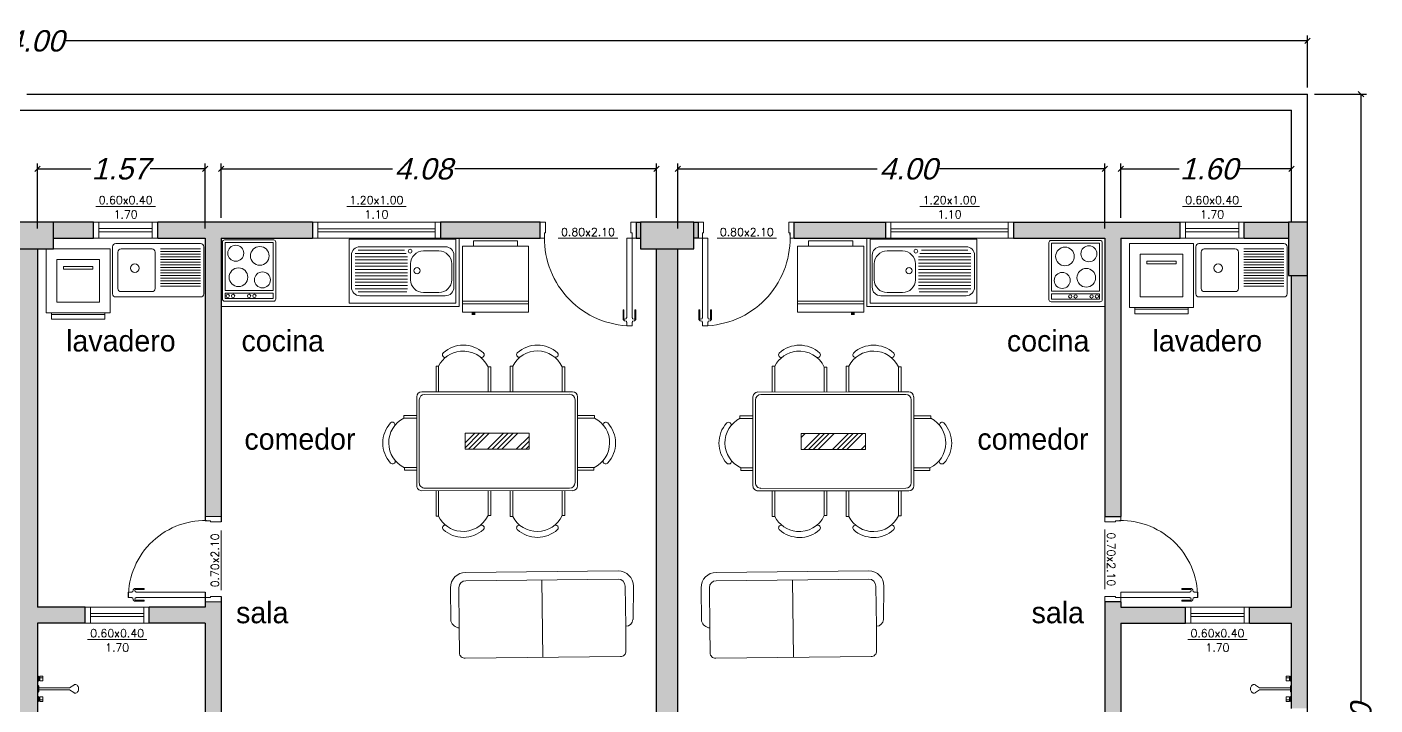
# Model space of a CAD drawing. Header units: metres. Extents: x 20 to 4091, y 56 to 749.
# Drawn here: x 32.88 to 45.51, y 74.67 to 81.03 of the extents above; entities that cross this region are included whole.
import ezdxf
from ezdxf.enums import TextEntityAlignment as Align

# ---------------------------------------------------------------- set-up
doc = ezdxf.new("R2010")
doc.units = ezdxf.units.M
doc.linetypes.add('CONTINUA', pattern=[0])
for name, color, linetype, lineweight in [('A-COTA', 8, 'Continuous', 13), ('A-EQUIP', 8, 'Continuous', 13), ('A-HATCH', 9, 'Continuous', 9), ('A-MURO', 7, 'Continuous', 30), ('A-PUERTA', 7, 'Continuous', 18), ('A-TEXTO', 8, 'Continuous', 13), ('A-VENTANA', 7, 'Continuous', 18), ('E-PILAR', 7, 'Continuous', 25)]:
    doc.layers.add(name, color=color, linetype=linetype, lineweight=lineweight)
doc.styles.add('Juan Andres', font='GOTHIC.TTF')
doc.styles.add('ROMANS', font='arial.ttf', dxfattribs={"oblique": 15})
doc.styles.add('techniclite', font='romans.shx')
doc.dimstyles.new('INTERNAS 07', dxfattribs={"dimtxt": 0.2, "dimasz": 0.05, "dimexe": 0.05, "dimexo": 0.0625, "dimgap": 0.001, "dimtad": 0, "dimzin": 1, "dimdsep": 46, "dimtxsty": 'ROMANS', "dimblk": 'OBLIQUE', "dimcen": 0.09, "dimclrd": 1, "dimclre": 1, "dimclrt": 2, "dimaunit": 1, "dimadec": 3, "dimazin": 0, "dimtfac": 1, "dimtofl": 0, "dimtmove": 0, "dimatfit": 3, "dimldrblk": 'ORIGIN2', "dimfxl": 1, "dimtolj": 1, "dimtzin": 0, "dimarcsym": 0})

# ---------------------------------------------------------------- blocks, each defined once
blk = doc.blocks.new('v0.6')
at = {"layer": 'A-VENTANA'}
for p, q in [((601.715, 318.947), (601.765, 318.947)), ((601.715, 318.797), (601.715, 318.947)), ((602.265, 318.947), (601.765, 318.947)), ((601.765, 318.947), (601.765, 318.797)), ((602.315, 318.947), (602.265, 318.947)), ((602.265, 318.947), (602.265, 318.797)), ((602.315, 318.947), (602.315, 318.797)), ((602.265, 318.887), (601.765, 318.887)), ((601.765, 318.857), (602.265, 318.857)), ((601.765, 318.797), (601.715, 318.797)), ((601.765, 318.797), (602.265, 318.797)), ((602.265, 318.797), (602.315, 318.797))]:
    blk.add_line(p, q, dxfattribs=at)
blk = doc.blocks.new('puert-070')
for p, q in [((0.005, 0.811), (0.017, 0.824)), ((0.005, 0.722), (0.005, 0.811)), ((0.021, 0.809), (0.014, 0.807)), ((0.014, 0.807), (0.014, 0.722)), ((0.017, 0.824), (0.036, 0.827)), ((0.036, 0.806), (0.021, 0.809)), ((0.036, 0.836), (0.04, 0.836)), ((0.036, 0.827), (0.036, 0.836)), ((0.036, 0.796), (0.036, 0.806)), ((0.04, 0.796), (0.036, 0.796)), ((0.04, 0.836), (0.04, 0.87)), ((0.04, 0.87), (0.065, 0.87)), ((0.04, 0.15), (0.04, 0.796)), ((0.09, 0.87), (0.065, 0.87)), ((0.09, 0.836), (0.09, 0.87)), ((0.093, 0.836), (0.09, 0.836)), ((0.09, 0.15), (0.09, 0.796)), ((0.09, 0.796), (0.094, 0.796)), ((0.093, 0.827), (0.093, 0.836)), ((0.112, 0.824), (0.093, 0.827)), ((0.094, 0.806), (0.108, 0.809)), ((0.094, 0.796), (0.094, 0.806)), ((0.108, 0.809), (0.116, 0.807)), ((0.124, 0.811), (0.112, 0.824)), ((0.116, 0.807), (0.116, 0.722)), ((0.124, 0.722), (0.124, 0.811)), ((0.014, 0.722), (0.005, 0.722)), ((0.116, 0.722), (0.124, 0.722)), ((0.04, 0.15), (0.09, 0.15))]:
    blk.add_line(p, q)
blk.add_arc((0.044, 0.151), 0.718, 355.897, 90.3135)
at = {"layer": 'A-PUERTA'}
for points in [[(0, 0), (0, 0.15), (0.04, 0.15), (0.04, 0.1), (0.05, 0.1), (0.05, 0)], [(0.75, 0), (0.8, 0), (0.8, 0.15), (0.76, 0.15), (0.76, 0.1), (0.75, 0.1)]]:
    blk.add_lwpolyline(points, close=True, dxfattribs=at)
blk = doc.blocks.new('puert-080')
for p, q in [((0.005, 0.911), (0.017, 0.924)), ((0.005, 0.822), (0.005, 0.911)), ((0.021, 0.909), (0.014, 0.907)), ((0.014, 0.907), (0.014, 0.822)), ((0.017, 0.924), (0.036, 0.927)), ((0.036, 0.906), (0.021, 0.909)), ((0.036, 0.936), (0.04, 0.936)), ((0.036, 0.927), (0.036, 0.936)), ((0.036, 0.896), (0.036, 0.906)), ((0.04, 0.896), (0.036, 0.896)), ((0.04, 0.936), (0.04, 0.97)), ((0.04, 0.97), (0.065, 0.97)), ((0.04, 0.15), (0.04, 0.896)), ((0.09, 0.97), (0.065, 0.97)), ((0.09, 0.936), (0.09, 0.97)), ((0.093, 0.936), (0.09, 0.936)), ((0.09, 0.15), (0.09, 0.896)), ((0.09, 0.896), (0.094, 0.896)), ((0.093, 0.927), (0.093, 0.936)), ((0.112, 0.924), (0.093, 0.927)), ((0.094, 0.906), (0.108, 0.909)), ((0.094, 0.896), (0.094, 0.906)), ((0.108, 0.909), (0.116, 0.907)), ((0.124, 0.911), (0.112, 0.924)), ((0.116, 0.907), (0.116, 0.822)), ((0.124, 0.822), (0.124, 0.911)), ((0.014, 0.822), (0.005, 0.822)), ((0.116, 0.822), (0.124, 0.822)), ((0.04, 0.15), (0.09, 0.15))]:
    blk.add_line(p, q)
blk.add_arc((0.04, 0.15), 0.821, 356.5286, 86.5286)
at = {"layer": 'A-PUERTA'}
for points in [[(0, 0), (0, 0.15), (0.04, 0.15), (0.04, 0.1), (0.05, 0.1), (0.05, 0)], [(0.85, 0), (0.9, 0), (0.9, 0.15), (0.86, 0.15), (0.86, 0.1), (0.85, 0.1)]]:
    blk.add_lwpolyline(points, close=True, dxfattribs=at)
blk = doc.blocks.new('Heladpl')
for p, q in [((0.065, 0.122), (0.065, 0.608)), ((0.065, 0.608), (0.122, 0.608)), ((0.122, 0), (0.122, 0.729)), ((0.122, 0.729), (0.851, 0.729)), ((0.729, 0), (0.729, 0.729)), ((0.758, 0), (0.758, 0.729)), ((0.851, 0.729), (0.851, 0)), ((0.122, 0.122), (0.065, 0.122)), ((0.851, 0), (0.122, 0)), ((0.729, 0), (0.758, 0))]:
    blk.add_line(p, q)
at = {"const_width": 0.0405}
blk.add_lwpolyline([(0.851, 0.608), (0.884, 0.608)], dxfattribs=at)
blk = doc.blocks.new('LAVARROPA')
for p, q in [((-0.25, 0.044), (-0.25, 0.058)), ((0.25, 0.044), (0.25, 0.058))]:
    blk.add_line(p, q)
for points in [[(-0.3, 0.058), (-0.3, 0.658), (0.3, 0.658), (0.3, 0.058)], [(-0.2, 0.158), (-0.2, 0.558), (0.2, 0.558), (0.2, 0.158)], [(-0.137, 0.493), (0.138, 0.493), (0.138, 0.468), (-0.137, 0.468)], [(-0.25, 0), (-0.25, 0.044), (0.25, 0.044), (0.25, 0)]]:
    blk.add_lwpolyline(points, close=True)
blk = doc.blocks.new('bacha')
at = {"layer": 'A-EQUIP'}
for p, q in [((4081.032, 702.543), (4081.032, 702.983)), ((4081.857, 703.013), (4081.062, 703.013)), ((4081.082, 702.593), (4081.082, 702.933)), ((4081.402, 702.963), (4081.112, 702.963)), ((4081.432, 702.593), (4081.432, 702.933)), ((4081.857, 702.963), (4081.482, 702.963)), ((4081.857, 702.938), (4081.482, 702.938)), ((4081.887, 702.543), (4081.887, 702.983)), ((4081.857, 702.913), (4081.482, 702.913)), ((4081.857, 702.888), (4081.482, 702.888)), ((4081.857, 702.863), (4081.482, 702.863)), ((4081.857, 702.838), (4081.482, 702.838)), ((4081.857, 702.813), (4081.482, 702.813)), ((4081.857, 702.788), (4081.482, 702.788)), ((4081.857, 702.763), (4081.482, 702.763)), ((4081.857, 702.738), (4081.482, 702.738)), ((4081.857, 702.713), (4081.482, 702.713)), ((4081.857, 702.688), (4081.482, 702.688)), ((4081.402, 702.563), (4081.112, 702.563)), ((4081.857, 702.663), (4081.482, 702.663)), ((4081.857, 702.638), (4081.482, 702.638)), ((4081.857, 702.613), (4081.482, 702.613)), ((4081.857, 702.513), (4081.062, 702.513))]:
    blk.add_line(p, q, dxfattribs=at)
blk.add_circle((4081.242, 702.783), 0.0401, dxfattribs=at)
for centre, start, end in [((4081.062, 702.983), 90, 180), ((4081.112, 702.933), 90, 180), ((4081.402, 702.933), 0, 90), ((4081.857, 702.983), 0, 90), ((4081.112, 702.593), 180, 270), ((4081.402, 702.593), 270, 0), ((4081.062, 702.543), 180, 270), ((4081.857, 702.543), 270, 0)]:
    blk.add_arc(centre, 0.03, start, end, dxfattribs=at)
blk = doc.blocks.new('sofa')
at = {"layer": 'A-EQUIP'}
for p, q in [((4086.688, 699.931), (4088.118, 699.946)), ((4086.547, 699.787), (4086.55, 699.474)), ((4086.625, 699.787), (4086.629, 699.41)), ((4086.689, 699.853), (4088.119, 699.868)), ((4087.412, 699.133), (4087.404, 699.861)), ((4088.183, 699.803), (4088.189, 699.426)), ((4088.26, 699.802), (4088.257, 699.489)), ((4086.629, 699.41), (4086.631, 699.176)), ((4088.191, 699.193), (4088.189, 699.426))]:
    blk.add_line(p, q, dxfattribs=at)
blk.add_lwpolyline([(4088.191, 699.193), (4088.191, 699.193, -0.414214), (4088.14, 699.141), (4086.684, 699.125, -0.414214), (4086.631, 699.176), (4086.631, 699.176)], format="xyb", dxfattribs=at)
for centre, radius, start, end in [((4086.69, 699.788), 0.143, 90.6096, 180.6096), ((4088.117, 699.803), 0.143, 359.3904, 89.3904), ((4086.69, 699.788), 0.065, 90.6096, 180.6096), ((4088.118, 699.803), 0.065, 359.3904, 89.3904), ((4086.64, 699.503), 0.094, 198.0421, 263.4462), ((4088.189, 699.493), 0.0674, 269.7796, 357.2565)]:
    blk.add_arc(centre, radius, start, end, dxfattribs=at)
blk = doc.blocks.new('ventanna')
at = {"layer": 'A-VENTANA'}
for p, q in [((4082.905, 703.213), (4082.905, 703.063)), ((4084.105, 703.213), (4082.905, 703.213)), ((4082.955, 703.213), (4082.955, 703.063)), ((4084.055, 703.063), (4084.055, 703.213)), ((4084.105, 703.063), (4084.105, 703.213)), ((4082.905, 703.063), (4084.105, 703.063)), ((4084.055, 703.153), (4082.955, 703.153)), ((4082.955, 703.123), (4084.055, 703.123))]:
    blk.add_line(p, q, dxfattribs=at)
blk = doc.blocks.new('MESA')
at = {"layer": 'A-EQUIP', "transparency": 33554687}
h = blk.add_hatch(dxfattribs=at)
h.set_pattern_fill('ANSI34', color=256, scale=0.01)
h.paths.add_polyline_path([(4088.729, 701.234), (4088.129, 701.234), (4088.129, 701.084), (4088.729, 701.084)])
at = {"layer": 'A-EQUIP'}
for p, q in [((4087.938, 701.946), (4087.938, 701.938)), ((4087.938, 701.946), (4087.938, 701.938)), ((4087.88, 701.863), (4087.856, 701.863)), ((4087.88, 701.863), (4087.856, 701.863)), ((4087.856, 701.863), (4087.856, 701.622)), ((4087.856, 701.863), (4087.856, 701.622)), ((4087.88, 701.622), (4087.88, 701.863)), ((4087.88, 701.622), (4087.88, 701.863)), ((4087.88, 701.622), (4087.88, 701.805)), ((4087.88, 701.622), (4087.88, 701.805)), ((4088.344, 701.856), (4088.369, 701.856)), ((4088.344, 701.856), (4088.369, 701.856)), ((4088.344, 701.622), (4088.344, 701.856)), ((4088.344, 701.622), (4088.344, 701.856)), ((4088.344, 701.805), (4088.344, 701.622)), ((4088.344, 701.805), (4088.344, 701.622)), ((4088.369, 701.856), (4088.369, 701.623)), ((4088.369, 701.856), (4088.369, 701.623)), ((4088.575, 701.864), (4088.55, 701.864)), ((4088.575, 701.864), (4088.55, 701.864)), ((4088.55, 701.864), (4088.55, 701.623)), ((4088.55, 701.864), (4088.55, 701.623)), ((4088.575, 701.623), (4088.575, 701.864)), ((4088.575, 701.623), (4088.575, 701.864)), ((4088.575, 701.623), (4088.575, 701.806)), ((4088.575, 701.623), (4088.575, 701.806)), ((4089.038, 701.857), (4089.063, 701.857)), ((4089.038, 701.857), (4089.063, 701.857)), ((4089.038, 701.623), (4089.038, 701.857)), ((4089.038, 701.623), (4089.038, 701.857)), ((4089.038, 701.806), (4089.038, 701.623)), ((4089.038, 701.806), (4089.038, 701.623)), ((4089.063, 701.857), (4089.063, 701.623)), ((4089.063, 701.857), (4089.063, 701.623)), ((4087.676, 701.576), (4087.676, 700.742)), ((4087.676, 701.576), (4087.676, 700.742)), ((4087.699, 701.547), (4087.699, 700.771)), ((4088.575, 701.623), (4087.722, 701.622)), ((4088.369, 701.623), (4087.722, 701.622)), ((4089.106, 701.6), (4087.751, 701.599)), ((4087.898, 701.622), (4087.898, 701.622)), ((4087.898, 701.622), (4087.898, 701.622)), ((4089.135, 701.623), (4088.575, 701.623)), ((4089.135, 701.623), (4088.575, 701.623)), ((4089.159, 700.771), (4089.159, 701.548)), ((4089.182, 700.742), (4089.182, 701.577)), ((4089.182, 700.742), (4089.182, 701.577)), ((4087.554, 701.4), (4087.676, 701.4)), ((4087.554, 701.4), (4087.676, 701.4)), ((4087.554, 701.375), (4087.554, 701.4)), ((4087.554, 701.375), (4087.554, 701.4)), ((4087.676, 701.375), (4087.554, 701.375)), ((4087.676, 701.375), (4087.554, 701.375)), ((4089.341, 701.4), (4089.182, 701.4)), ((4089.341, 701.4), (4089.182, 701.4)), ((4089.182, 701.375), (4089.341, 701.375)), ((4089.182, 701.375), (4089.341, 701.375)), ((4089.341, 701.375), (4089.341, 701.4)), ((4089.341, 701.375), (4089.341, 701.4)), ((4088.129, 701.234), (4088.729, 701.234)), ((4088.129, 701.234), (4088.129, 701.084)), ((4088.729, 701.234), (4088.729, 701.084)), ((4088.129, 701.084), (4088.729, 701.084)), ((4087.676, 700.912), (4087.562, 700.912)), ((4087.676, 700.912), (4087.562, 700.912)), ((4087.562, 700.912), (4087.562, 700.887)), ((4087.562, 700.912), (4087.562, 700.887)), ((4087.613, 700.912), (4087.676, 700.912)), ((4087.613, 700.912), (4087.676, 700.912)), ((4089.182, 700.912), (4089.334, 700.912)), ((4089.182, 700.912), (4089.334, 700.912)), ((4089.283, 700.912), (4089.182, 700.912)), ((4089.283, 700.912), (4089.182, 700.912)), ((4089.334, 700.912), (4089.334, 700.887)), ((4089.334, 700.912), (4089.334, 700.887)), ((4087.562, 700.887), (4087.676, 700.887)), ((4087.562, 700.887), (4087.676, 700.887)), ((4089.334, 700.887), (4089.182, 700.887)), ((4089.334, 700.887), (4089.182, 700.887)), ((4087.722, 700.695), (4089.136, 700.696)), ((4087.722, 700.695), (4089.136, 700.696)), ((4087.751, 700.718), (4089.107, 700.719)), ((4087.856, 700.456), (4087.856, 700.695)), ((4087.856, 700.456), (4087.856, 700.695)), ((4087.88, 700.695), (4087.88, 700.514)), ((4087.88, 700.695), (4087.88, 700.514)), ((4087.88, 700.695), (4087.88, 700.456)), ((4087.88, 700.695), (4087.88, 700.456)), ((4088.344, 700.514), (4088.344, 700.696)), ((4088.344, 700.514), (4088.344, 700.696)), ((4088.344, 700.696), (4088.344, 700.463)), ((4088.344, 700.696), (4088.344, 700.463)), ((4088.369, 700.463), (4088.369, 700.696)), ((4088.369, 700.463), (4088.369, 700.696)), ((4088.55, 700.455), (4088.55, 700.696)), ((4088.55, 700.455), (4088.55, 700.696)), ((4088.575, 700.696), (4088.575, 700.513)), ((4088.575, 700.696), (4088.575, 700.513)), ((4088.575, 700.696), (4088.575, 700.455)), ((4088.575, 700.696), (4088.575, 700.455)), ((4089.038, 700.513), (4089.038, 700.696)), ((4089.038, 700.513), (4089.038, 700.696)), ((4089.038, 700.696), (4089.038, 700.462)), ((4089.038, 700.696), (4089.038, 700.462)), ((4089.063, 700.462), (4089.063, 700.696)), ((4089.063, 700.462), (4089.063, 700.696)), ((4087.88, 700.456), (4087.856, 700.456)), ((4087.88, 700.456), (4087.856, 700.456)), ((4088.344, 700.463), (4088.369, 700.463)), ((4088.344, 700.463), (4088.369, 700.463)), ((4088.575, 700.455), (4088.55, 700.455)), ((4088.575, 700.455), (4088.55, 700.455)), ((4089.038, 700.462), (4089.063, 700.462)), ((4089.038, 700.462), (4089.063, 700.462))]:
    blk.add_line(p, q, dxfattribs=at)
for centre, radius, start, end in [((4088.112, 701.781), 0.28, 47.5279, 132.5309), ((4088.112, 701.781), 0.28, 47.5279, 132.5309), ((4088.806, 701.781), 0.28, 47.5279, 132.5309), ((4088.806, 701.781), 0.28, 47.5279, 132.5309), ((4088.11, 701.747), 0.258, 95.5735, 153.2344), ((4088.11, 701.747), 0.258, 95.5735, 153.2344), ((4087.941, 701.97), 0.0246, 137.7085, 300.4), ((4087.941, 701.97), 0.0246, 137.7085, 300.4), ((4088.11, 701.747), 0.258, 25.0631, 95.5735), ((4088.11, 701.747), 0.258, 25.0631, 95.5735), ((4088.283, 701.97), 0.0246, 239.6588, 42.3503), ((4088.283, 701.97), 0.0246, 239.6588, 42.3503), ((4088.805, 701.748), 0.258, 25.0631, 153.2344), ((4088.805, 701.748), 0.258, 25.0631, 153.2344), ((4088.636, 701.971), 0.0246, 137.7085, 282.864), ((4088.636, 701.971), 0.0246, 137.7085, 282.864), ((4088.977, 701.971), 0.0246, 239.6588, 42.3503), ((4088.977, 701.971), 0.0246, 239.6588, 42.3503), ((4087.722, 701.576), 0.0463, 90.0294, 180.0294), ((4087.722, 701.576), 0.0463, 90.0294, 180.0294), ((4087.751, 701.547), 0.0521, 90.0294, 180.0294), ((4089.107, 701.548), 0.0521, 0.0294, 90.0294), ((4089.135, 701.577), 0.0463, 0.0294, 90.0294), ((4089.135, 701.577), 0.0463, 0.0294, 90.0294), ((4087.637, 701.143), 0.28, 137.5279, 222.5309), ((4087.637, 701.143), 0.28, 137.5279, 222.5309), ((4087.671, 701.145), 0.258, 116.8244, 244.9957), ((4087.671, 701.145), 0.258, 116.8244, 244.9957), ((4087.447, 701.314), 0.0246, 329.6588, 132.3503), ((4087.447, 701.314), 0.0246, 329.6588, 132.3503), ((4089.225, 701.145), 0.258, 295.0043, 63.1756), ((4089.225, 701.145), 0.258, 295.0043, 63.1756), ((4089.448, 701.314), 0.0246, 47.6497, 192.8052), ((4089.448, 701.314), 0.0246, 47.6497, 192.8052), ((4089.258, 701.143), 0.28, 317.4691, 42.4721), ((4087.449, 700.973), 0.0261, 226.3776, 9.8794), ((4087.449, 700.973), 0.0261, 226.3776, 9.8794), ((4089.447, 700.973), 0.0261, 170.1206, 313.6224), ((4089.447, 700.973), 0.0261, 170.1206, 313.6224), ((4087.722, 700.742), 0.0463, 180.0294, 270.0294), ((4087.722, 700.742), 0.0463, 180.0294, 270.0294), ((4087.751, 700.771), 0.0521, 180.0294, 270.0294), ((4089.107, 700.771), 0.0521, 270.0294, 0.0294), ((4089.136, 700.742), 0.0463, 270.0294, 0.0294), ((4089.136, 700.742), 0.0463, 270.0294, 0.0294), ((4088.11, 700.572), 0.258, 206.7656, 264.4265), ((4088.11, 700.572), 0.258, 206.7656, 264.4265), ((4088.11, 700.572), 0.258, 264.4265, 334.9369), ((4088.11, 700.572), 0.258, 264.4265, 334.9369), ((4088.805, 700.571), 0.258, 206.7656, 334.9369), ((4088.805, 700.571), 0.258, 206.7656, 334.9369), ((4087.941, 700.349), 0.0246, 77.136, 222.2915), ((4087.941, 700.349), 0.0246, 77.136, 222.2915), ((4088.112, 700.538), 0.28, 227.4691, 312.4721), ((4088.112, 700.538), 0.28, 227.4691, 312.4721), ((4088.283, 700.349), 0.0246, 317.6497, 120.3412), ((4088.283, 700.349), 0.0246, 317.6497, 120.3412), ((4088.636, 700.348), 0.0246, 77.136, 222.2915), ((4088.636, 700.348), 0.0246, 77.136, 222.2915), ((4088.806, 700.538), 0.28, 227.4691, 312.4721), ((4088.806, 700.538), 0.28, 227.4691, 312.4721), ((4088.977, 700.348), 0.0246, 317.6497, 120.3412), ((4088.977, 700.348), 0.0246, 317.6497, 120.3412)]:
    blk.add_arc(centre, radius, start, end, dxfattribs=at)
blk = doc.blocks.new('A$C492F21F0')
at = {"layer": 'A-EQUIP'}
blk.add_lwpolyline([(-0.25, 0.555), (-0.25, 0.02, 0.414214), (-0.23, 0), (0.23, 0, 0.414214), (0.25, 0.02), (0.25, 0.555, 0.414214), (0.23, 0.575), (-0.23, 0.575, 0.414214)], format="xyb", close=True, dxfattribs=at)
for points in [[(-0.225, 0.5), (-0.225, 0.55), (0.225, 0.55), (0.225, 0.5)], [(-0.225, 0.025), (-0.225, 0.475), (0.225, 0.475), (0.225, 0.025)]]:
    blk.add_lwpolyline(points, close=True, dxfattribs=at)
for centre, radius in [((-0.05, 0.525), 0.0156), ((0, 0.525), 0.0156), ((0.15, 0.525), 0.0156), ((0.2, 0.525), 0.0156), ((-0.125, 0.375), 0.075), ((0.1, 0.35), 0.0875), ((-0.1, 0.15), 0.0875), ((0.125, 0.125), 0.075)]:
    blk.add_circle(centre, radius, dxfattribs=at)
blk = doc.blocks.new('pil')
at = {"layer": 'A-EQUIP'}
for p, q in [((2160.991, 890.411), (2161.591, 890.411)), ((2160.991, 889.411), (2160.991, 890.411)), ((2161.141, 890.391), (2161.441, 890.391)), ((2161.591, 890.411), (2161.591, 889.411)), ((2161.061, 889.511), (2161.061, 890.311)), ((2161.101, 890.106), (2161.101, 890.251)), ((2161.221, 890.371), (2161.371, 890.371)), ((2161.491, 890.251), (2161.491, 890.106)), ((2161.521, 890.311), (2161.521, 889.511)), ((2161.095, 889.929), (2161.095, 889.496)), ((2161.125, 889.945), (2161.125, 889.466)), ((2161.155, 889.958), (2161.155, 889.466)), ((2161.185, 889.958), (2161.185, 889.466)), ((2161.215, 889.958), (2161.215, 889.466)), ((2161.371, 889.986), (2161.221, 889.986)), ((2161.245, 889.958), (2161.245, 889.466)), ((2161.275, 889.958), (2161.275, 889.466)), ((2161.305, 889.958), (2161.305, 889.466)), ((2161.335, 889.958), (2161.335, 889.466)), ((2161.365, 889.958), (2161.365, 889.466)), ((2161.395, 889.958), (2161.395, 889.466)), ((2161.425, 889.958), (2161.425, 889.466)), ((2161.455, 889.958), (2161.455, 889.466)), ((2161.485, 889.95), (2161.485, 889.496)), ((2161.591, 889.411), (2160.991, 889.411)), ((2161.441, 889.431), (2161.141, 889.431))]:
    blk.add_line(p, q, dxfattribs=at)
for centre, radius in [((2161.103, 889.981), 0.0175), ((2161.286, 890.046), 0.03)]:
    blk.add_circle(centre, radius, dxfattribs=at)
for centre, radius, start, end in [((2161.141, 890.311), 0.08, 90, 180), ((2161.441, 890.311), 0.08, 0, 90), ((2161.221, 890.251), 0.12, 90, 180), ((2161.371, 890.251), 0.12, 0, 90), ((2161.221, 890.106), 0.12, 180, 270), ((2161.371, 890.106), 0.12, 270, 0), ((2161.141, 889.511), 0.08, 180, 270), ((2161.441, 889.511), 0.08, 270, 0)]:
    blk.add_arc(centre, radius, start, end, dxfattribs=at)
blk = doc.blocks.new('Duchapl1')
at = {"layer": 'A-EQUIP'}
for p, q in [((-0.102725, -0.05), (-0.102725, -0.02)), ((0.102725, -0.05), (0.102725, -0.02))]:
    blk.add_line(p, q, dxfattribs=at)
for points in [[(-0.12, 0), (-0.12, -0.003276, 0.414214), (-0.113276, -0.01), (-0.105, -0.01), (-0.105, -0.02), (-0.12, -0.02), (-0.12, -0.05), (-0.074775, -0.05), (-0.074775, -0.02), (-0.085, -0.02), (-0.085, -0.01), (-0.076724, -0.01, 0.414214), (-0.07, -0.003276), (-0.07, 0)], [(0.12, 0), (0.12, -0.003276, -0.414214), (0.113276, -0.01), (0.105, -0.01), (0.105, -0.02), (0.12, -0.02), (0.12, -0.05), (0.074775, -0.05), (0.074775, -0.02), (0.085, -0.02), (0.085, -0.01), (0.076724, -0.01, -0.414214), (0.07, -0.003276), (0.07, 0)], [(-0.105, -0.01), (-0.085, -0.01, 0.414214)], [(0.01, -0.01), (-0.01, -0.01, -0.414214)], [(0.105, -0.01), (0.085, -0.01, -0.414214)]]:
    blk.add_lwpolyline(points, format="xyb", dxfattribs=at)
blk.add_lwpolyline([(-0.035376, -0.338237), (-0.01, -0.3), (-0.01, -0.01), (-0.024293, -0.01, -0.414214), (-0.030556, -0.003737), (-0.030556, 0), (0, 0), (0.030556, 0), (0.030556, -0.003737, -0.414214), (0.024293, -0.01), (0.01, -0.01), (0.01, -0.3), (0.035376, -0.338237, -0.025762), (0.03712, -0.341183, -0.121314), (0.04, -0.352878, -0.121314), (0.03712, -0.364573, -0.105202), (0.028284, -0.375224, -0.088323), (0.015699, -0.381976, -0.07923), (0, -0.38448, -0.07923), (-0.015699, -0.381976, -0.088323), (-0.028284, -0.375224, -0.105202), (-0.03712, -0.364573, -0.121314), (-0.04, -0.352878, -0.121314), (-0.03712, -0.341183, -0.025762)], format="xyb", close=True, dxfattribs=at)
for points in [[(-0.085, -0.02), (-0.105, -0.02)], [(0.085, -0.02), (0.105, -0.02)]]:
    blk.add_lwpolyline(points, dxfattribs=at)
blk = doc.blocks.new('_Oblique')
blk.add_line((-0.5, -0.5), (0.5, 0.5))
blk = doc.blocks.new('*D29')
at = {"layer": 'A-COTA', "color": 1, "lineweight": -2, "transparency": 16777216}
for p, q in [((32.981, 79.139), (32.981, 79.747)), ((34.551, 79.139), (34.551, 79.747)), ((32.981, 79.697), (33.48, 79.697)), ((34.551, 79.697), (34.037, 79.697))]:
    blk.add_line(p, q, dxfattribs=at)
at = {"layer": 'Defpoints', "color": 0, "transparency": 16777216}
for p in [(34.551, 79.697), (32.981, 79.077), (34.551, 79.077)]:
    blk.add_point(p, dxfattribs=at)
at = {"layer": 'A-COTA', "color": 1, "lineweight": -2, "transparency": 16777216, "xscale": 0.05, "yscale": 0.05, "zscale": 0.05, "rotation": 180}
blk.add_blockref('_Oblique', (32.981, 79.697), dxfattribs=at)
at = {"layer": 'A-COTA', "color": 1, "lineweight": -2, "transparency": 16777216, "xscale": 0.05, "yscale": 0.05, "zscale": 0.05}
blk.add_blockref('_Oblique', (34.551, 79.697), dxfattribs=at)
at = {"layer": 'A-COTA', "color": 2, "transparency": 16777216, "insert": (33.759, 79.697), "char_height": 0.2, "attachment_point": 5, "style": 'ROMANS'}
blk.add_mtext('\\A1;1.57', dxfattribs=at)
blk = doc.blocks.new('_Origin2')
blk.add_line((-0.5, 0), (-1, 0))
for radius in [0.5, 0.25]:
    blk.add_circle((0, 0), radius)
blk = doc.blocks.new('*D30')
at = {"layer": 'A-COTA', "color": 1, "lineweight": -2, "transparency": 16777216}
for p, q in [((34.701, 79.239), (34.701, 79.747)), ((38.781, 79.239), (38.781, 79.747)), ((34.701, 79.697), (36.306, 79.697)), ((38.781, 79.697), (36.889, 79.697))]:
    blk.add_line(p, q, dxfattribs=at)
at = {"layer": 'Defpoints', "color": 0, "transparency": 16777216}
for p in [(38.781, 79.697), (34.701, 79.177), (38.781, 79.177)]:
    blk.add_point(p, dxfattribs=at)
at = {"layer": 'A-COTA', "color": 1, "lineweight": -2, "transparency": 16777216, "xscale": 0.05, "yscale": 0.05, "zscale": 0.05, "rotation": 180}
blk.add_blockref('_Oblique', (34.701, 79.697), dxfattribs=at)
at = {"layer": 'A-COTA', "color": 1, "lineweight": -2, "transparency": 16777216, "xscale": 0.05, "yscale": 0.05, "zscale": 0.05}
blk.add_blockref('_Oblique', (38.781, 79.697), dxfattribs=at)
at = {"layer": 'A-COTA', "color": 2, "transparency": 16777216, "insert": (36.597, 79.697), "char_height": 0.2, "attachment_point": 5, "style": 'ROMANS'}
blk.add_mtext('\\A1;4.08', dxfattribs=at)
blk = doc.blocks.new('*D31')
at = {"layer": 'A-COTA', "color": 1, "lineweight": -2, "transparency": 16777216}
for p, q in [((38.981, 79.139), (38.981, 79.747)), ((42.981, 79.139), (42.981, 79.747)), ((38.981, 79.697), (40.849, 79.697)), ((42.981, 79.697), (41.431, 79.697))]:
    blk.add_line(p, q, dxfattribs=at)
at = {"layer": 'Defpoints', "color": 0, "transparency": 16777216}
for p in [(42.981, 79.697), (38.981, 79.077), (42.981, 79.077)]:
    blk.add_point(p, dxfattribs=at)
at = {"layer": 'A-COTA', "color": 1, "lineweight": -2, "transparency": 16777216, "xscale": 0.05, "yscale": 0.05, "zscale": 0.05, "rotation": 180}
blk.add_blockref('_Oblique', (38.981, 79.697), dxfattribs=at)
at = {"layer": 'A-COTA', "color": 1, "lineweight": -2, "transparency": 16777216, "xscale": 0.05, "yscale": 0.05, "zscale": 0.05}
blk.add_blockref('_Oblique', (42.981, 79.697), dxfattribs=at)
at = {"layer": 'A-COTA', "color": 2, "transparency": 16777216, "insert": (41.14, 79.697), "char_height": 0.2, "attachment_point": 5, "style": 'ROMANS'}
blk.add_mtext('\\A1;4.00', dxfattribs=at)
blk = doc.blocks.new('*D32')
at = {"layer": 'A-COTA', "color": 1, "lineweight": -2, "transparency": 16777216}
for p, q in [((43.131, 79.239), (43.131, 79.747)), ((44.731, 79.239), (44.731, 79.747)), ((43.131, 79.697), (43.678, 79.697)), ((44.731, 79.697), (44.234, 79.697))]:
    blk.add_line(p, q, dxfattribs=at)
at = {"layer": 'Defpoints', "color": 0, "transparency": 16777216}
for p in [(44.731, 79.697), (43.131, 79.177), (44.731, 79.177)]:
    blk.add_point(p, dxfattribs=at)
at = {"layer": 'A-COTA', "color": 1, "lineweight": -2, "transparency": 16777216, "xscale": 0.05, "yscale": 0.05, "zscale": 0.05, "rotation": 180}
blk.add_blockref('_Oblique', (43.131, 79.697), dxfattribs=at)
at = {"layer": 'A-COTA', "color": 1, "lineweight": -2, "transparency": 16777216, "xscale": 0.05, "yscale": 0.05, "zscale": 0.05}
blk.add_blockref('_Oblique', (44.731, 79.697), dxfattribs=at)
at = {"layer": 'A-COTA', "color": 2, "transparency": 16777216, "insert": (43.956, 79.697), "char_height": 0.2, "attachment_point": 5, "style": 'ROMANS'}
blk.add_mtext('\\A1;1.60', dxfattribs=at)
blk = doc.blocks.new('*D46')
at = {"layer": 'A-COTA', "color": 1, "lineweight": -2, "transparency": 16777216}
for p, q in [((20.881, 80.46), (20.881, 80.947)), ((20.881, 80.897), (32.515, 80.897)), ((44.881, 80.897), (33.248, 80.897)), ((44.881, 80.46), (44.881, 80.947))]:
    blk.add_line(p, q, dxfattribs=at)
at = {"layer": 'Defpoints', "color": 0, "transparency": 16777216}
for p in [(44.881, 80.897), (20.881, 80.397), (44.881, 80.397)]:
    blk.add_point(p, dxfattribs=at)
at = {"layer": 'A-COTA', "color": 1, "lineweight": -2, "transparency": 16777216, "xscale": 0.05, "yscale": 0.05, "zscale": 0.05, "rotation": 180}
blk.add_blockref('_Oblique', (20.881, 80.897), dxfattribs=at)
at = {"layer": 'A-COTA', "color": 1, "lineweight": -2, "transparency": 16777216, "xscale": 0.05, "yscale": 0.05, "zscale": 0.05}
blk.add_blockref('_Oblique', (44.881, 80.897), dxfattribs=at)
at = {"layer": 'A-COTA', "color": 2, "transparency": 16777216, "insert": (32.881, 80.897), "char_height": 0.2, "attachment_point": 5, "style": 'ROMANS'}
blk.add_mtext('\\A1;24.00', dxfattribs=at)
blk = doc.blocks.new('*D47')
at = {"layer": 'A-COTA', "color": 1, "lineweight": -2, "transparency": 16777216}
for p, q in [((44.944, 80.397), (45.431, 80.397)), ((45.381, 80.397), (45.381, 74.695)), ((45.381, 67.499), (45.381, 73.984)), ((44.944, 67.499), (45.431, 67.499))]:
    blk.add_line(p, q, dxfattribs=at)
at = {"layer": 'Defpoints', "color": 0, "transparency": 16777216}
for p in [(44.881, 80.397), (44.881, 67.499), (45.381, 67.499)]:
    blk.add_point(p, dxfattribs=at)
at = {"layer": 'A-COTA', "color": 1, "lineweight": -2, "transparency": 16777216, "xscale": 0.05, "yscale": 0.05, "zscale": 0.05}
for p, rotation in [((45.381, 80.397), 90), ((45.381, 67.499), 270)]:
    blk.add_blockref('_Oblique', p, dxfattribs=dict(at, rotation=rotation))
at = {"layer": 'A-COTA', "color": 2, "transparency": 16777216, "insert": (45.381, 74.339), "char_height": 0.2, "attachment_point": 5, "rotation": 90, "style": 'ROMANS'}
blk.add_mtext('\\A1;12.90', dxfattribs=at)

msp = doc.modelspace()

# ---------------------------------------------------------------- hatches: boundary and pattern name
at = {"layer": 'A-HATCH'}
h = msp.add_hatch(color=256, dxfattribs=at)
h.dxf.hatch_style = 1
h.paths.add_polyline_path([(25.691, 79.197), (24.756, 79.197), (24.756, 79.047), (25.691, 79.047)])
h.paths.add_polyline_path([(23.556, 79.197), (22.106, 79.197), (22.106, 79.047), (22.551, 79.047), (22.551, 76.439), (22.701, 76.439), (22.701, 79.047), (23.556, 79.047)])
h.paths.add_polyline_path([(21.506, 79.197), (21.061, 79.197), (21.061, 79.047), (21.506, 79.047)])
h.paths.add_polyline_path([(21.031, 78.697), (20.881, 78.697), (20.881, 74.639), (21.031, 74.639), (21.031, 75.439), (21.426, 75.439), (21.426, 75.589), (21.031, 75.589)])
h.paths.add_polyline_path([(22.701, 75.639), (22.551, 75.639), (22.551, 75.589), (22.026, 75.589), (22.026, 75.439), (22.551, 75.439), (22.551, 73.849), (22.701, 73.849)])
h.paths.add_polyline_path([(22.906, 72.999), (22.701, 72.999), (22.701, 73.049), (22.551, 73.049), (22.551, 72.999), (21.031, 72.999), (21.031, 74.039), (20.881, 74.039), (20.881, 68.879), (21.031, 68.879), (21.031, 72.849), (22.906, 72.849)])
h.paths.add_polyline_path([(21.816, 68.824), (21.281, 68.824), (21.281, 68.699), (21.816, 68.699)])
h.paths.add_polyline_path([(24.001, 73.089), (23.851, 73.089), (23.851, 72.999), (23.806, 72.999), (23.806, 72.849), (23.851, 72.849), (23.851, 68.824), (23.316, 68.824), (23.316, 68.699), (24.566, 68.699), (24.566, 68.824), (24.001, 68.824)])
h.paths.add_polyline_path([(26.631, 68.824), (26.066, 68.824), (26.066, 68.699), (26.631, 68.699)])
h.paths.add_polyline_path([(27.696, 68.824), (27.131, 68.824), (27.131, 68.699), (27.696, 68.699)])
h.paths.add_polyline_path([(26.981, 73.939), (26.781, 73.939), (26.781, 68.949), (26.981, 68.949)])
h.paths.add_polyline_path([(26.631, 74.189), (24.381, 74.189), (23.851, 74.189), (23.851, 73.989), (24.001, 73.989), (24.001, 74.039), (26.631, 74.039)])
h.paths.add_polyline_path([(29.911, 74.189), (27.131, 74.189), (27.131, 74.039), (29.761, 74.039), (29.761, 73.989), (29.911, 73.989)])
h.paths.add_polyline_path([(29.911, 72.849), (29.956, 72.849), (29.956, 72.999), (29.911, 72.999), (29.911, 73.089), (29.761, 73.089), (29.761, 68.824), (29.196, 68.824), (29.196, 68.699), (30.596, 68.699), (30.596, 68.824), (29.911, 68.824)])
h.paths.add_polyline_path([(32.631, 68.824), (32.096, 68.824), (32.096, 68.699), (32.631, 68.699)])
h.paths.add_polyline_path([(34.906, 72.999), (34.701, 72.999), (34.701, 73.049), (34.551, 73.049), (34.551, 72.999), (32.981, 72.999), (32.981, 73.939), (32.781, 73.939), (32.781, 72.999), (31.211, 72.999), (31.211, 73.049), (31.061, 73.049), (31.061, 72.999), (30.856, 72.999), (30.856, 72.849), (32.781, 72.849), (32.781, 68.949), (32.981, 68.949), (32.981, 72.849), (34.906, 72.849)])
h.paths.add_polyline_path([(31.211, 75.439), (31.736, 75.439), (31.736, 75.589), (31.211, 75.589), (31.211, 75.639), (31.061, 75.639), (31.061, 73.849), (31.211, 73.849)])
h.paths.add_polyline_path([(32.981, 78.947), (32.781, 78.947), (32.781, 75.589), (32.336, 75.589), (32.336, 75.439), (32.781, 75.439), (32.781, 74.189), (32.981, 74.189), (32.981, 75.439), (33.426, 75.439), (33.426, 75.589), (32.981, 75.589)])
h.paths.add_polyline_path([(32.631, 79.197), (32.336, 79.197), (32.336, 79.047), (32.631, 79.047)])
h.paths.add_polyline_path([(33.506, 79.197), (33.131, 79.197), (33.131, 79.047), (33.506, 79.047)])
h.paths.add_polyline_path([(34.701, 79.047), (35.556, 79.047), (35.556, 79.197), (34.106, 79.197), (34.106, 79.047), (34.551, 79.047), (34.551, 76.439), (34.701, 76.439)])
h.paths.add_polyline_path([(34.701, 75.639), (34.551, 75.639), (34.551, 75.589), (34.026, 75.589), (34.026, 75.439), (34.551, 75.439), (34.551, 73.849), (34.701, 73.849)])
h.paths.add_polyline_path([(36.001, 73.089), (35.851, 73.089), (35.851, 72.999), (35.806, 72.999), (35.806, 72.849), (35.851, 72.849), (35.851, 68.824), (35.166, 68.824), (35.166, 68.699), (36.566, 68.699), (36.566, 68.824), (36.001, 68.824)])
h.paths.add_polyline_path([(33.666, 68.824), (33.131, 68.824), (33.131, 68.699), (33.666, 68.699)])
h.paths.add_polyline_path([(38.631, 68.824), (38.066, 68.824), (38.066, 68.699), (38.631, 68.699)])
h.paths.add_polyline_path([(39.696, 68.824), (39.131, 68.824), (39.131, 68.699), (39.696, 68.699)])
h.paths.add_polyline_path([(38.981, 73.939), (38.781, 73.939), (38.781, 68.949), (38.981, 68.949)])
h.paths.add_polyline_path([(38.631, 74.189), (36.381, 74.189), (35.851, 74.189), (35.851, 73.989), (36.001, 73.989), (36.001, 74.039), (38.631, 74.039)])
h.paths.add_polyline_path([(38.981, 78.947), (38.781, 78.947), (38.781, 74.189), (38.981, 74.189), (38.981, 74.589)])
h.paths.add_polyline_path([(38.631, 79.197), (38.591, 79.197), (38.591, 79.047), (38.631, 79.047)])
h.paths.add_polyline_path([(37.691, 79.197), (36.756, 79.197), (36.756, 79.047), (37.691, 79.047)])
h.paths.add_polyline_path([(40.926, 79.197), (40.071, 79.197), (40.071, 79.047), (40.926, 79.047)])
h.paths.add_polyline_path([(39.171, 79.197), (39.131, 79.197), (39.131, 79.047), (39.171, 79.047)])
h.paths.add_polyline_path([(43.686, 79.197), (42.126, 79.197), (42.126, 79.047), (42.981, 79.047), (42.981, 76.439), (43.131, 76.439), (43.131, 79.047), (43.686, 79.047)])
h.paths.add_polyline_path([(44.701, 79.197), (44.286, 79.197), (44.286, 79.047), (44.701, 79.047)])
h.paths.add_polyline_path([(44.881, 78.697), (44.731, 78.697), (44.731, 74.639), (44.881, 74.639)])
h.paths.add_polyline_path([(44.731, 75.589), (44.336, 75.589), (44.336, 75.439), (44.731, 75.439)])
h.paths.add_polyline_path([(43.736, 75.589), (43.131, 75.589), (43.131, 75.639), (42.981, 75.639), (42.981, 73.849), (43.131, 73.849), (43.131, 75.439), (43.736, 75.439)])
h.paths.add_polyline_path([(41.911, 74.189), (39.131, 74.189), (39.131, 74.039), (41.761, 74.039), (41.761, 73.989), (41.911, 73.989)])
h.paths.add_polyline_path([(44.731, 72.999), (43.131, 72.999), (43.131, 73.049), (42.981, 73.049), (42.981, 72.999), (42.856, 72.999), (42.856, 72.849), (44.731, 72.849)])
h.paths.add_polyline_path([(44.881, 74.039), (44.731, 74.039), (44.731, 68.879), (44.881, 68.879)])
h.paths.add_polyline_path([(41.911, 72.849), (41.956, 72.849), (41.956, 72.999), (41.911, 72.999), (41.911, 73.089), (41.761, 73.089), (41.761, 68.824), (41.196, 68.824), (41.196, 68.699), (42.571, 68.699), (42.571, 68.824), (41.911, 68.824)])
h.paths.add_polyline_path([(44.481, 68.824), (44.071, 68.824), (44.071, 68.699), (44.481, 68.699)])
at = {"layer": 'E-PILAR', "linetype": 'CONTINUA'}
for points in [[(32.631, 78.947), (33.131, 78.947), (33.131, 79.197), (32.631, 79.197)], [(38.631, 78.947), (39.131, 78.947), (39.131, 79.197), (38.631, 79.197)], [(44.701, 78.697), (44.881, 78.697), (44.881, 79.197), (44.701, 79.197)]]:
    msp.add_hatch(color=256, dxfattribs=at).paths.add_polyline_path(points)

# ---------------------------------------------------------------- linework, layer by layer
at = {"layer": 'A-EQUIP'}
for p, q in [((36.931, 78.409, 0), (36.931, 79.047)), ((40.751, 78.409, 0), (40.751, 79.047)), ((36.931, 78.409, 0), (34.701, 78.409)), ((40.751, 78.409, 0), (42.981, 78.409)), ((34.701, 76.439), (34.551, 76.439)), ((34.551, 75.639), (34.701, 75.639))]:
    msp.add_line(p, q, dxfattribs=at)
at = {"layer": 'A-MURO'}
for p, q in [((32.881, 80.397), (44.881, 80.397)), ((44.881, 68.699), (44.881, 80.397)), ((32.731, 80.247), (44.731, 80.247)), ((44.731, 79.197), (44.731, 80.247)), ((33.506, 79.197), (33.131, 79.197)), ((33.506, 79.047), (33.506, 79.197)), ((35.556, 79.197), (34.106, 79.197)), ((34.106, 79.047), (34.106, 79.197)), ((35.556, 79.197), (35.556, 79.047)), ((37.691, 79.197), (36.756, 79.197)), ((36.756, 79.197), (36.756, 79.047)), ((37.691, 79.047), (37.691, 79.197)), ((38.591, 79.197), (38.591, 79.047)), ((38.591, 79.197), (38.631, 79.197)), ((39.131, 79.197), (39.171, 79.197)), ((39.171, 79.197), (39.171, 79.047)), ((40.071, 79.197), (40.926, 79.197)), ((40.071, 79.047), (40.071, 79.197)), ((40.926, 79.197), (40.926, 79.047)), ((42.126, 79.197), (42.126, 79.047)), ((42.126, 79.197), (43.686, 79.197)), ((43.686, 79.047), (43.686, 79.197)), ((44.286, 79.047), (44.286, 79.197)), ((44.286, 79.197), (44.701, 79.197)), ((32.981, 78.947), (32.981, 75.589)), ((33.131, 79.047), (33.506, 79.047)), ((34.106, 79.047), (34.551, 79.047)), ((34.551, 79.047), (34.551, 76.399)), ((34.701, 79.047), (34.701, 76.389)), ((34.701, 79.047), (35.556, 79.047)), ((36.756, 79.047), (37.691, 79.047)), ((38.591, 79.047), (38.631, 79.047)), ((38.781, 74.189), (38.781, 78.947)), ((38.981, 74.189), (38.981, 78.947)), ((39.171, 79.047), (39.131, 79.047)), ((40.071, 79.047), (40.926, 79.047)), ((42.126, 79.047), (42.981, 79.047)), ((42.981, 79.047), (42.981, 76.439)), ((43.131, 79.047), (43.131, 76.439)), ((43.131, 79.047), (43.686, 79.047)), ((44.286, 79.047), (44.701, 79.047)), ((44.731, 75.589), (44.731, 78.697)), ((42.981, 76.439), (43.131, 76.439)), ((34.551, 75.729), (34.551, 75.589)), ((34.701, 75.689), (34.701, 73.849)), ((33.426, 75.589), (32.981, 75.589)), ((33.426, 75.439), (33.426, 75.589)), ((34.551, 75.589), (34.026, 75.589)), ((34.026, 75.439), (34.026, 75.589)), ((42.981, 75.639), (42.981, 73.849)), ((43.131, 75.639), (42.981, 75.639)), ((43.131, 75.639), (43.131, 75.589)), ((43.131, 75.589), (43.736, 75.589)), ((43.736, 75.439), (43.736, 75.589)), ((44.336, 75.589), (44.731, 75.589)), ((44.336, 75.439), (44.336, 75.589)), ((32.981, 75.439), (32.981, 74.189)), ((33.426, 75.439), (32.981, 75.439)), ((34.551, 75.439), (34.026, 75.439)), ((34.551, 75.439), (34.551, 73.849)), ((43.131, 75.439), (43.131, 73.849)), ((43.131, 75.439), (43.736, 75.439)), ((44.336, 75.439), (44.731, 75.439)), ((44.731, 74.639), (44.731, 75.439))]:
    msp.add_line(p, q, dxfattribs=at)
at = {"layer": 'A-VENTANA'}
for p, q in [((33.527, 79.346), (34.085, 79.346)), ((35.877, 79.346), (36.435, 79.346)), ((41.247, 79.346), (41.805, 79.346)), ((43.707, 79.346), (44.265, 79.346)), ((37.859, 79.047), (38.417, 79.047)), ((39.347, 79.047), (39.905, 79.047)), ((34.701, 75.748), (34.701, 76.306)), ((42.981, 76.316, 0), (42.981, 75.758, 0)), ((33.447, 75.285), (34.005, 75.285)), ((43.757, 75.285), (44.315, 75.285))]:
    msp.add_line(p, q, dxfattribs=at)
at = {"layer": 'E-PILAR'}
for points in [[(32.631, 78.947), (33.131, 78.947), (33.131, 79.197), (32.631, 79.197), (32.631, 78.947)], [(38.631, 78.947), (39.131, 78.947), (39.131, 79.197), (38.631, 79.197), (38.631, 78.947)], [(44.701, 78.697), (44.881, 78.697), (44.881, 79.197), (44.701, 79.197), (44.701, 78.697)]]:
    msp.add_lwpolyline(points, close=True, dxfattribs=at)

# ---------------------------------------------------------------- block references
at = {"rotation": 179.9999473479748}
msp.add_blockref('A$C492F21F0', (34.963, 79.032, 0), dxfattribs=at)
at = {"xscale": -1, "rotation": 180.0000526520251}
msp.add_blockref('A$C492F21F0', (42.707, 79.027), dxfattribs=at)
at = {"layer": 'A-EQUIP'}
for name, p, rotation in [('puert-080', (38.591, 79.197), 179.999999999996), ('puert-070', (34.701, 75.639), 89.99999999999598)]:
    msp.add_blockref(name, p, dxfattribs=dict(at, rotation=rotation))
at = {"layer": 'A-EQUIP', "xscale": -1}
for name, p, rotation in [('puert-080', (39.171, 79.197), 180), ('puert-070', (42.981, 75.639), 270), ('Duchapl1', (32.981, 74.823), 90), ('Duchapl1', (44.731, 74.823), 270)]:
    msp.add_blockref(name, p, dxfattribs=dict(at, rotation=rotation))
at = {"layer": 'A-EQUIP'}
for p in [(33.361, 78.29), (43.511, 78.34)]:
    msp.add_blockref('LAVARROPA', p, dxfattribs=at)
at = {"layer": 'A-EQUIP', "yscale": 0.85, "zscale": 0.85}
for p, xscale, rotation in [((37.581, 79.078), -0.85, 89.999999999996), ((40.102, 79.078, 0), 0.85, 270.000000000004)]:
    msp.add_blockref('Heladpl', p, dxfattribs=dict(at, xscale=xscale, rotation=rotation))
at = {"layer": 'A-MURO'}
for name, p in [('ventanna', (-4047.349, -624.016)), ('ventanna', (-4041.979, -624.016)), ('bacha', (-4047.349, -624.016)), ('bacha', (-4037.199, -624.016)), ('MESA', (-4051.142, -624.015)), ('MESA', (-4047.992, -624.016)), ('sofa', (-4049.697, -624.016)), ('sofa', (-4047.349, -624.016))]:
    msp.add_blockref(name, p, dxfattribs=at)
at = {"layer": 'A-MURO', "rotation": 269.9915204044095}
msp.add_blockref('pil', (-853.19, 2240.161, 0), dxfattribs=at)
at = {"layer": 'A-MURO', "xscale": -1, "rotation": 90.00847959559052}
msp.add_blockref('pil', (930.872, 2240.161, 0), dxfattribs=at)
at = {"layer": 'A-PUERTA'}
for p in [(-568.209, -239.749), (-558.029, -239.749), (-568.289, -243.357)]:
    msp.add_blockref('v0.6', p, dxfattribs=at)
at = {"layer": 'A-PUERTA', "xscale": -1}
msp.add_blockref('v0.6', (646.051, -243.357), dxfattribs=at)

# ---------------------------------------------------------------- texts
at = {"layer": 'A-TEXTO', "style": 'Juan Andres'}
for s, p in [('lavadero', (33.761, 78.086)), ('cocina', (35.278, 78.086)), ('cocina', (42.45, 78.086)), ('lavadero', (43.941, 78.086)), ('comedor', (35.439, 77.165)), ('comedor', (42.307, 77.165)), ('sala', (35.086, 75.538)), ('sala', (42.54, 75.538))]:
    msp.add_text(s, height=0.2, dxfattribs=at).set_placement(p, align=Align.MIDDLE_CENTER)
at = {"layer": 'A-TEXTO', "char_height": 0.075, "attachment_point": 5, "style": 'techniclite'}
for s, insert in [('0.60x0.40', (33.806, 79.405)), ('1.20x1.00', (36.156, 79.405)), ('1.20x1.00', (41.526, 79.405)), ('0.60x0.40', (43.986, 79.405)), ('0.80x2.10', (38.138, 79.106)), ('0.80x2.10', (39.626, 79.106)), ('0.60x0.40', (33.726, 75.344)), ('0.60x0.40', (44.036, 75.344))]:
    msp.add_mtext(s, dxfattribs=dict(at, insert=insert))
at = {"layer": 'A-TEXTO', "char_height": 0.075, "width": 0.52857, "attachment_point": 5, "style": 'techniclite'}
for s, insert in [('1.70', (33.806, 79.271)), ('1.10', (36.156, 79.271)), ('1.10', (41.526, 79.271)), ('1.70', (43.986, 79.271)), ('1.70', (33.726, 75.21)), ('1.70', (44.036, 75.21))]:
    msp.add_mtext(s, dxfattribs=dict(at, insert=insert))
at = {"layer": 'A-TEXTO', "char_height": 0.075, "attachment_point": 5, "style": 'techniclite'}
for insert, rotation in [((34.643, 76.027), 90), ((43.04, 76.037, 0), 270)]:
    msp.add_mtext('0.70x2.10', dxfattribs=dict(at, insert=insert, rotation=rotation))

# ---------------------------------------------------------------- dimensions: what is measured, and where the dimension line sits
at = {"layer": 'A-COTA'}
for base, p1, p2, picture, middle in [((44.881, 80.897), (20.881, 80.397), (44.881, 80.397), '*D46', (32.881, 80.897)), ((34.551, 79.697), (32.981, 79.077), (34.551, 79.077), '*D29', (33.759, 79.697)), ((38.781, 79.697), (34.701, 79.177), (38.781, 79.177), '*D30', (36.597, 79.697)), ((42.981, 79.697), (38.981, 79.077), (42.981, 79.077), '*D31', (41.14, 79.697)), ((44.731, 79.697), (43.131, 79.177), (44.731, 79.177), '*D32', (43.956, 79.697))]:
    dim = msp.add_linear_dim(base=base, p1=p1, p2=p2, dimstyle='INTERNAS 07', dxfattribs=at)
    dim.commit()
    dim.dimension.update_dxf_attribs({"geometry": picture, "text_midpoint": middle, "dimtype": 160})
dim = msp.add_linear_dim(base=(45.381, 67.499), p1=(44.881, 80.397), p2=(44.881, 67.499), angle=90, dimstyle='INTERNAS 07', dxfattribs=at)
dim.commit()
dim.dimension.update_dxf_attribs({"geometry": '*D47', "text_midpoint": (45.381, 74.339), "dimtype": 160})

doc.saveas('drawing.dxf')
